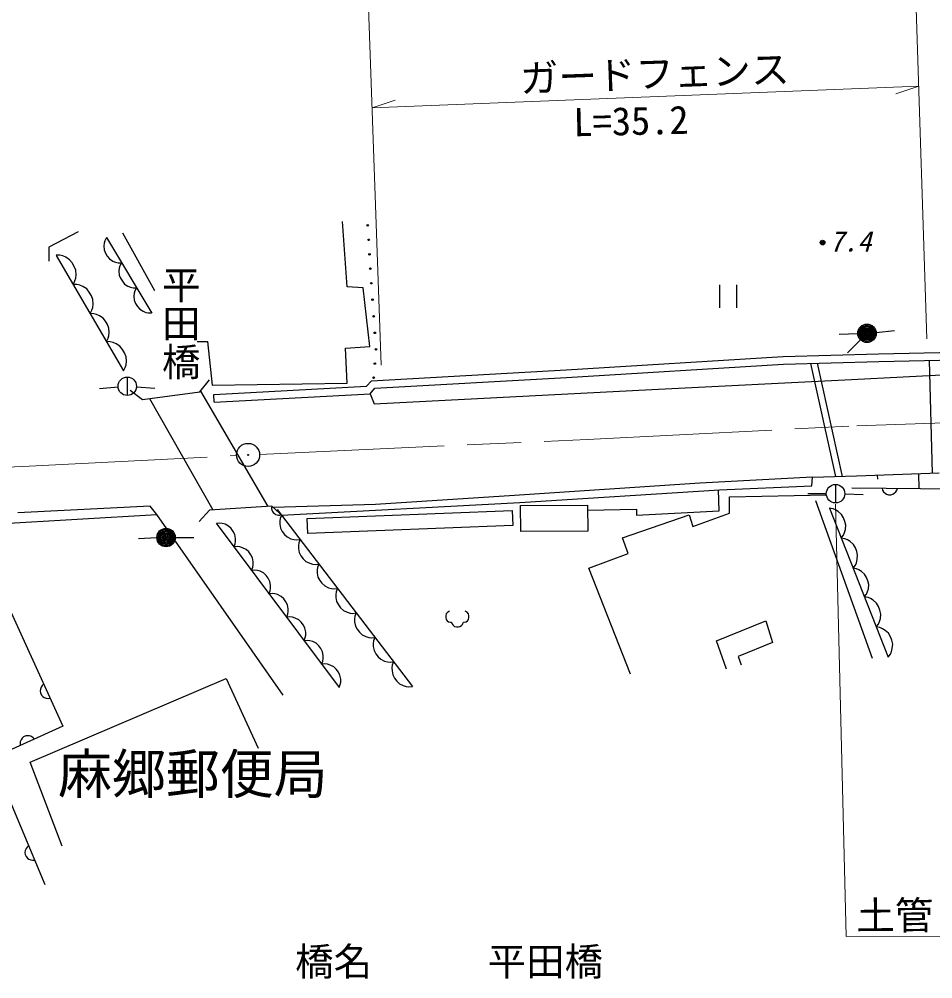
# Model space of a CAD drawing. Units: millimetres, scale not verified. Extents: x 40000 to 680000, y 20000 to 380000.
# Drawn here: x 253123 to 312462, y 255936 to 318228 of the extents above; entities that cross this region are included whole.
import ezdxf
from ezdxf.enums import TextEntityAlignment as Align

# ---------------------------------------------------------------- set-up
doc = ezdxf.new("R2010")
doc.units = ezdxf.units.MM
doc.header["$LTSCALE"] = 1000
doc.linetypes.add('CHAIN', pattern=[18.5, 12, -1.5, 3.5, -1.5])
for name, color, linetype, lineweight in [('M-BGD', 7, 'Continuous', 25), ('M-BMK', 2, 'CHAIN', 13), ('M-BMK-SRVR', 3, 'Continuous', 25), ('M-STR-HTXT', 7, 'Continuous', 13), ('M-STR-STR1', 1, 'Continuous', 25), ('M-STR-STRC', 7, 'Continuous', 25)]:
    doc.layers.add(name, color=color, linetype=linetype, lineweight=lineweight)
doc.styles.add('@ＭＳ ゴシック', font='')
doc.styles.add('ＭＳ ゴシック', font='')
doc.styles.get('@ＭＳ ゴシック').set_extended_font_data('@MS Gothic')
doc.styles.get('ＭＳ ゴシック').set_extended_font_data('MS Gothic')

msp = doc.modelspace()

# ---------------------------------------------------------------- linework, layer by layer
at = {"layer": 'M-BGD'}
for p, q in [((274431, 300857), (274124, 305090)), ((256946, 304415), (255044, 303433)), ((258786, 304047), (258682, 303851)), ((258786, 304047), (261731, 299139)), ((259829, 304354), (261915, 300611)), ((255044, 303433), (255044, 302513)), ((258643, 303695), (258623, 303506)), ((258623, 303506), (258643, 303252)), ((258682, 303851), (258643, 303695)), ((255771, 302912), (255515, 302916)), ((255535, 302881), (259891, 295396)), ((255952, 302864), (255771, 302912)), ((256154, 302779), (255952, 302864)), ((256401, 302617), (256154, 302779)), ((258643, 303252), (258728, 303037)), ((258728, 303037), (258845, 302841)), ((258845, 302841), (258995, 302665)), ((256572, 302411), (256401, 302617)), ((256705, 302183), (256572, 302411)), ((256799, 301932), (256705, 302183)), ((258995, 302665), (259210, 302528)), ((259210, 302528), (259386, 302457)), ((259386, 302457), (259542, 302418)), ((259542, 302418), (259764, 302418)), ((259660, 302222), (259620, 302066)), ((259764, 302418), (259660, 302222)), ((256793, 301419), (256818, 301638)), ((256818, 301638), (256799, 301932)), ((259620, 302066), (259601, 301877)), ((259601, 301877), (259620, 301622)), ((259620, 301622), (259705, 301407)), ((256621, 301014), (256745, 301239)), ((256878, 301011), (256621, 301014)), ((256745, 301239), (256793, 301419)), ((257058, 300963), (256878, 301011)), ((257261, 300877), (257058, 300963)), ((257508, 300716), (257261, 300877)), ((259705, 301407), (259823, 301212)), ((259823, 301212), (259972, 301036)), ((259972, 301036), (260187, 300899)), ((260187, 300899), (260363, 300827)), ((298597, 300981), (298597, 299481)), ((299737, 299481), (299737, 300981)), ((257679, 300509), (257508, 300716)), ((257811, 300281), (257679, 300509)), ((257906, 300031), (257811, 300281)), ((260363, 300827), (260520, 300788)), ((260520, 300788), (260741, 300788)), ((260598, 300436), (260578, 300247)), ((260637, 300593), (260598, 300436)), ((260741, 300788), (260637, 300593)), ((275474, 300795), (274431, 300857)), ((275903, 296991), (275474, 300795)), ((257899, 299518), (257925, 299736)), ((257925, 299736), (257906, 300031)), ((260578, 300247), (260598, 299993)), ((260598, 299993), (260683, 299778)), ((260683, 299778), (260800, 299583)), ((257728, 299113), (257852, 299337)), ((257973, 299109), (257728, 299113)), ((257852, 299337), (257899, 299518)), ((258145, 299064), (257973, 299109)), ((258338, 298982), (258145, 299064)), ((260800, 299583), (260950, 299407)), ((260950, 299407), (261165, 299270)), ((261165, 299270), (261341, 299198)), ((261341, 299198), (261497, 299159)), ((261497, 299159), (261719, 299159)), ((258574, 298828), (258338, 298982)), ((258737, 298631), (258574, 298828)), ((258864, 298413), (258737, 298631)), ((258954, 298174), (258864, 298413)), ((258948, 297684), (258972, 297893)), ((258972, 297893), (258954, 298174)), ((307586, 297809), (306387, 297751)), ((308782, 297896), (309977, 298011)), ((258784, 297298), (258902, 297512)), ((259041, 297294), (258784, 297298)), ((258902, 297512), (258948, 297684)), ((259221, 297247), (259041, 297294)), ((259424, 297161), (259221, 297247)), ((259671, 296999), (259424, 297161)), ((264676, 297298), (265351, 297298)), ((265351, 297298), (265658, 294476)), ((307761, 297414), (306912, 296565)), ((259841, 296793), (259671, 296999)), ((259974, 296565), (259841, 296793)), ((260069, 296315), (259974, 296565)), ((274308, 296869), (275903, 296991)), ((274431, 294599), (274308, 296869)), ((308945, 296505), (317198, 296701)), ((260062, 295801), (260088, 296020)), ((260088, 296020), (260069, 296315)), ((288648, 295475), (302750, 296329)), ((302750, 296329), (308945, 296505)), ((302772, 295829), (308958, 296005)), ((304954, 295891), (306583, 288551)), ((308958, 296005), (317204, 296201)), ((312223, 296082), (312419, 288757)), ((259891, 295396), (260014, 295621)), ((260014, 295621), (260062, 295801)), ((275995, 294757), (288648, 295475)), ((288678, 294976), (302772, 295829)), ((304516, 295879), (306140, 288539)), ((260142, 295001), (260142, 293801)), ((275681, 294404), (275995, 294757)), ((276231, 294269), (288678, 294976)), ((259545, 294346), (258350, 294234)), ((260741, 294362), (261938, 294285)), ((265658, 294476), (274431, 294599)), ((265758, 293857), (275681, 294404)), ((275916, 293916), (276231, 294269)), ((265786, 293358), (265758, 293857)), ((265786, 293358), (275916, 293916)), ((304644, 288497), (297341, 288104)), ((304605, 287947), (304644, 288497)), ((304644, 288497), (307516, 288577)), ((307516, 288577), (312866, 288774)), ((308854, 288626), (308863, 288373)), ((311529, 288724), (311564, 287755)), ((297341, 288104), (285287, 287319)), ((298604, 287685), (304605, 287947)), ((306143, 288026), (306143, 286826)), ((307198, 287798), (317063, 287700)), ((285287, 287319), (276273, 286730)), ((285647, 286861), (298604, 287685)), ((298593, 286315), (298539, 287681)), ((299267, 287224), (305550, 287342)), ((299267, 286164), (299267, 287224)), ((305543, 287426), (304343, 287426)), ((306743, 287412), (307942, 287382)), ((309164, 287778), (309203, 287658)), ((309203, 287658), (309262, 287557)), ((309262, 287557), (309361, 287456)), ((309361, 287456), (309460, 287395)), ((309460, 287395), (309580, 287354)), ((309580, 287354), (309740, 287353)), ((309740, 287353), (309860, 287391)), ((309860, 287391), (309961, 287450)), ((309961, 287450), (310062, 287549)), ((310062, 287549), (310123, 287649)), ((310123, 287649), (310164, 287768)), ((261627, 286617), (253038, 286188)), ((262056, 286065), (261627, 286617)), ((269529, 286609), (269510, 286518)), ((276273, 286730), (269622, 286527)), ((270153, 286039), (285647, 286861)), ((285682, 286650), (290040, 286690)), ((285697, 284963), (285682, 286650)), ((290040, 286690), (290055, 285002)), ((304843, 286989), (308534, 276741)), ((249756, 285952), (255953, 272332)), ((250338, 285390), (262056, 286065)), ((270277, 274347), (262056, 286065)), ((269510, 286518), (269513, 286450)), ((269513, 286450), (269528, 286372)), ((269528, 286372), (269567, 286271)), ((269567, 286271), (269627, 286195)), ((269627, 286195), (269698, 286130)), ((269698, 286130), (269779, 286077)), ((269779, 286077), (269883, 286048)), ((269883, 286048), (269962, 286040)), ((269885, 286390), (278671, 274905)), ((269962, 286040), (270030, 286043)), ((270030, 286043), (270120, 286070)), ((270153, 286039), (270067, 285822)), ((271838, 285825), (285149, 286336)), ((285149, 286336), (285186, 285356)), ((290043, 286354), (293214, 286432)), ((292318, 284554), (296637, 286046)), ((293214, 286432), (293214, 286040)), ((293214, 286040), (298593, 286315)), ((296637, 286046), (296872, 285300)), ((296872, 285300), (299267, 286164)), ((305982, 286454), (305740, 286494)), ((305746, 286478), (309555, 276819)), ((306145, 286383), (305982, 286454)), ((306324, 286273), (306145, 286383)), ((306533, 286085), (306324, 286273)), ((306665, 285866), (306533, 286085)), ((265921, 285513), (273897, 274838)), ((266157, 285515), (265937, 285493)), ((266317, 285492), (266157, 285515)), ((266499, 285438), (266317, 285492)), ((266727, 285324), (266499, 285438)), ((266894, 285164), (266727, 285324)), ((270067, 285822), (270045, 285654)), ((270045, 285654), (270047, 285454)), ((270047, 285454), (270097, 285191)), ((271876, 284845), (271838, 285825)), ((285186, 285356), (271876, 284845)), ((306757, 285631), (306665, 285866)), ((306811, 285381), (306757, 285631)), ((306786, 285101), (306811, 285381)), ((267030, 284981), (266894, 285164)), ((267136, 284776), (267030, 284981)), ((267181, 284525), (267136, 284776)), ((270097, 285191), (270211, 284976)), ((270211, 284976), (270357, 284785)), ((270357, 284785), (270535, 284619)), ((290055, 285002), (285697, 284963)), ((306510, 284541), (306659, 284735)), ((306659, 284735), (306730, 284898)), ((306730, 284898), (306786, 285101)), ((262064, 284554), (260866, 284501)), ((263264, 284581), (264464, 284581)), ((267074, 283970), (267158, 284175)), ((267158, 284175), (267181, 284335)), ((267181, 284335), (267181, 284525)), ((270535, 284619), (270776, 284501)), ((270776, 284501), (270968, 284447)), ((270968, 284447), (271137, 284424)), ((271137, 284424), (271368, 284451)), ((271282, 284234), (271260, 284066)), ((271260, 284066), (271262, 283866)), ((271368, 284451), (271282, 284234)), ((292671, 283534), (292318, 284554)), ((306752, 284500), (306510, 284541)), ((306915, 284429), (306752, 284500)), ((307094, 284319), (306915, 284429)), ((307304, 284131), (307094, 284319)), ((307435, 283912), (307304, 284131)), ((267294, 283993), (267074, 283970)), ((267454, 283970), (267294, 283993)), ((267636, 283916), (267454, 283970)), ((267864, 283802), (267636, 283916)), ((268031, 283642), (267864, 283802)), ((268167, 283459), (268031, 283642)), ((268273, 283254), (268167, 283459)), ((271262, 283866), (271312, 283602)), ((271312, 283602), (271426, 283387)), ((290119, 282591), (292671, 283534)), ((307528, 283678), (307435, 283912)), ((307581, 283428), (307528, 283678)), ((268319, 283003), (268273, 283254)), ((268295, 282653), (268318, 282813)), ((268318, 282813), (268319, 283003)), ((271426, 283387), (271572, 283197)), ((271572, 283197), (271750, 283030)), ((271750, 283030), (271991, 282913)), ((271991, 282913), (272184, 282858)), ((272184, 282858), (272352, 282836)), ((272352, 282836), (272584, 282862)), ((272584, 282862), (272498, 282645)), ((307430, 282781), (307501, 282945)), ((307501, 282945), (307556, 283147)), ((307556, 283147), (307581, 283428)), ((268211, 282448), (268295, 282653)), ((268432, 282471), (268211, 282448)), ((268591, 282448), (268432, 282471)), ((268773, 282394), (268591, 282448)), ((269001, 282280), (268773, 282394)), ((269168, 282120), (269001, 282280)), ((272498, 282645), (272475, 282477)), ((272475, 282477), (272477, 282277)), ((272477, 282277), (272528, 282014)), ((292828, 275720), (290119, 282591)), ((307281, 282587), (307430, 282781)), ((307511, 282549), (307281, 282587)), ((307666, 282481), (307511, 282549)), ((307837, 282376), (307666, 282481)), ((308036, 282197), (307837, 282376)), ((308162, 281988), (308036, 282197)), ((269305, 281937), (269168, 282120)), ((269411, 281732), (269305, 281937)), ((269456, 281481), (269411, 281732)), ((272528, 282014), (272642, 281799)), ((272642, 281799), (272787, 281608)), ((272787, 281608), (272965, 281442)), ((308250, 281765), (308162, 281988)), ((308300, 281527), (308250, 281765)), ((269348, 280926), (269432, 281131)), ((269569, 280949), (269348, 280926)), ((269432, 281131), (269455, 281291)), ((269455, 281291), (269456, 281481)), ((269728, 280926), (269569, 280949)), ((272965, 281442), (273206, 281324)), ((273206, 281324), (273399, 281270)), ((273399, 281270), (273567, 281247)), ((273567, 281247), (273799, 281274)), ((273713, 281057), (273690, 280889)), ((273799, 281274), (273713, 281057)), ((308156, 280911), (308224, 281067)), ((308224, 281067), (308277, 281260)), ((308277, 281260), (308300, 281527)), ((269911, 280872), (269728, 280926)), ((270138, 280758), (269911, 280872)), ((270305, 280598), (270138, 280758)), ((270442, 280415), (270305, 280598)), ((270548, 280210), (270442, 280415)), ((273690, 280889), (273692, 280689)), ((273692, 280689), (273743, 280425)), ((273743, 280425), (273857, 280210)), ((308014, 280726), (308156, 280911)), ((308256, 280686), (308014, 280726)), ((308419, 280615), (308256, 280686)), ((308598, 280505), (308419, 280615)), ((308808, 280317), (308598, 280505)), ((308939, 280098), (308808, 280317)), ((270593, 279959), (270548, 280210)), ((270570, 279609), (270593, 279769)), ((270593, 279769), (270593, 279959)), ((273857, 280210), (274003, 280020)), ((274003, 280020), (274180, 279853)), ((274180, 279853), (274421, 279735)), ((274421, 279735), (274614, 279681)), ((280954, 279743), (280864, 279623)), ((281074, 279803), (280954, 279743)), ((282214, 279743), (282094, 279803)), ((282304, 279623), (282214, 279743)), ((309032, 279863), (308939, 280098)), ((309085, 279614), (309032, 279863)), ((270486, 279404), (270570, 279609)), ((270706, 279427), (270486, 279404)), ((270866, 279403), (270706, 279427)), ((271048, 279350), (270866, 279403)), ((271276, 279235), (271048, 279350)), ((271443, 279076), (271276, 279235)), ((271579, 278893), (271443, 279076)), ((274614, 279681), (274782, 279659)), ((274782, 279659), (275014, 279685)), ((274928, 279468), (274905, 279300)), ((274905, 279300), (274907, 279100)), ((274907, 279100), (274958, 278837)), ((275014, 279685), (274928, 279468)), ((280864, 279623), (280834, 279503)), ((280834, 279503), (280834, 279383)), ((280834, 279383), (280864, 279263)), ((280864, 279263), (280924, 279173)), ((280924, 279173), (281014, 279113)), ((281014, 279113), (281134, 279083)), ((281134, 279083), (281194, 279083)), ((281194, 279083), (281224, 278993)), ((281944, 278993), (281974, 279083)), ((281974, 279083), (282034, 279083)), ((282034, 279083), (282154, 279113)), ((282154, 279113), (282244, 279173)), ((282244, 279173), (282304, 279263)), ((282334, 279503), (282304, 279623)), ((282304, 279263), (282334, 279383)), ((282334, 279383), (282334, 279503)), ((298404, 277879), (301623, 279175)), ((301623, 279175), (302055, 277762)), ((308934, 278967), (309005, 279130)), ((309005, 279130), (309060, 279333)), ((309060, 279333), (309085, 279614)), ((271685, 278688), (271579, 278893)), ((271730, 278437), (271685, 278688)), ((274958, 278837), (275072, 278622)), ((275072, 278622), (275218, 278431)), ((281224, 278993), (281284, 278903)), ((281284, 278903), (281404, 278813)), ((281404, 278813), (281524, 278783)), ((281524, 278783), (281644, 278783)), ((281644, 278783), (281734, 278813)), ((281734, 278813), (281854, 278873)), ((281854, 278873), (281914, 278933)), ((281914, 278933), (281944, 278993)), ((308785, 278773), (308934, 278967)), ((309026, 278733), (308785, 278773)), ((309190, 278662), (309026, 278733)), ((309368, 278552), (309190, 278662)), ((309578, 278363), (309368, 278552)), ((271623, 277882), (271707, 278087)), ((271843, 277904), (271623, 277882)), ((271707, 278087), (271730, 278247)), ((271730, 278247), (271730, 278437)), ((272003, 277881), (271843, 277904)), ((272185, 277828), (272003, 277881)), ((272413, 277713), (272185, 277828)), ((275218, 278431), (275395, 278265)), ((275395, 278265), (275636, 278147)), ((275636, 278147), (275829, 278093)), ((275829, 278093), (275997, 278070)), ((275997, 278070), (276229, 278097)), ((276143, 277880), (276121, 277712)), ((276229, 278097), (276143, 277880)), ((299071, 276034), (298404, 277879)), ((309710, 278144), (309578, 278363)), ((309802, 277910), (309710, 278144)), ((309855, 277660), (309802, 277910)), ((272580, 277553), (272413, 277713)), ((272716, 277371), (272580, 277553)), ((272822, 277165), (272716, 277371)), ((276121, 277712), (276123, 277512)), ((276123, 277512), (276173, 277248)), ((276173, 277248), (276287, 277033)), ((302055, 277762), (299817, 276858)), ((309775, 277177), (309831, 277379)), ((309831, 277379), (309855, 277660)), ((272867, 276915), (272822, 277165)), ((272844, 276565), (272867, 276725)), ((272867, 276725), (272867, 276915)), ((276287, 277033), (276433, 276842)), ((276433, 276842), (276610, 276676)), ((276610, 276676), (276852, 276558)), ((299817, 276858), (300014, 276309)), ((309555, 276819), (309704, 277013)), ((309704, 277013), (309775, 277177)), ((272760, 276360), (272844, 276565)), ((272980, 276382), (272760, 276360)), ((273140, 276359), (272980, 276382)), ((273322, 276306), (273140, 276359)), ((273550, 276191), (273322, 276306)), ((273717, 276031), (273550, 276191)), ((273853, 275849), (273717, 276031)), ((276852, 276558), (277044, 276504)), ((277044, 276504), (277212, 276482)), ((277212, 276482), (277444, 276508)), ((277358, 276291), (277336, 276123)), ((277336, 276123), (277338, 275923)), ((277444, 276508), (277358, 276291)), ((253833, 269991), (266563, 275436)), ((266563, 275436), (268634, 270911)), ((273959, 275643), (273853, 275849)), ((274005, 275392), (273959, 275643)), ((274004, 275202), (274005, 275392)), ((277338, 275923), (277388, 275660)), ((277388, 275660), (277502, 275445)), ((277502, 275445), (277648, 275254)), ((254505, 274743), (254491, 274627)), ((254554, 274875), (254505, 274743)), ((254620, 274971), (254554, 274875)), ((254713, 275057), (254620, 274971)), ((273897, 274838), (273981, 275043)), ((273981, 275043), (274004, 275202)), ((277648, 275254), (277826, 275088)), ((277826, 275088), (278067, 274970)), ((278067, 274970), (278259, 274916)), ((278259, 274916), (278428, 274893)), ((278428, 274893), (278659, 274920)), ((254491, 274627), (254505, 274501)), ((254505, 274501), (254571, 274355)), ((254571, 274355), (254657, 274263)), ((254657, 274263), (254753, 274197)), ((254753, 274197), (254885, 274147)), ((254885, 274147), (255001, 274134)), ((255001, 274134), (255127, 274147)), ((255953, 272332), (251351, 270246)), ((253406, 271639), (253313, 271553)), ((253552, 271705), (253406, 271639)), ((253677, 271718), (253552, 271705)), ((253793, 271704), (253677, 271718)), ((253926, 271655), (253793, 271704)), ((254022, 271588), (253926, 271655)), ((253197, 271324), (253184, 271209)), ((253184, 271209), (253197, 271083)), ((253247, 271457), (253197, 271324)), ((253313, 271553), (253247, 271457)), ((254108, 271496), (254022, 271588)), ((251351, 270246), (254787, 262056)), ((255904, 264546), (253833, 269991)), ((253517, 264257), (253500, 264141)), ((253500, 264141), (253510, 264015)), ((253570, 264387), (253517, 264257)), ((253639, 264481), (253570, 264387)), ((253735, 264565), (253639, 264481)), ((253510, 264015), (253572, 263867)), ((253572, 263867), (253655, 263772)), ((253655, 263772), (253749, 263703)), ((253749, 263703), (253880, 263650)), ((253880, 263650), (253995, 263633)), ((253995, 263633), (254121, 263643))]:
    msp.add_line(p, q, dxfattribs=at)
for centre, radius in [((275762, 304847), 50), ((275820, 303907), 50), ((305302, 303728), 150), ((305302, 303728), 90), ((305302, 303728), 30), ((275877, 302968), 50), ((275935, 302029), 50), ((275992, 301089), 50), ((276069, 300015), 50), ((276146, 298942), 50), ((308185, 297838), 600), ((276223, 297868), 50), ((308185, 297838), 528), ((308185, 297838), 456), ((308185, 297838), 384), ((308185, 297838), 312), ((308185, 297838), 240), ((308185, 297838), 168), ((308185, 297838), 96), ((308185, 297838), 24), ((276299, 296795), 50), ((276223, 295874), 50), ((260142, 294401), 600), ((276146, 294954), 50), ((306143, 287426), 600), ((262664, 284581), 600), ((262664, 284581), 528), ((262664, 284581), 456), ((262664, 284581), 384), ((262664, 284581), 312), ((262664, 284581), 240), ((262664, 284581), 168), ((262664, 284581), 96), ((262664, 284581), 24)]:
    msp.add_circle(centre, radius, dxfattribs=at)
at = {"layer": 'M-BMK'}
for p, q in [((307530, 291829), (316738, 292155)), ((290020, 290952), (307530, 291829)), ((268738, 289978), (290020, 290952)), ((253346, 289185), (267239, 289905)), ((226162, 288076), (253346, 289185))]:
    msp.add_line(p, q, dxfattribs=at)
at = {"layer": 'M-BMK-SRVR'}
for radius in [750, 30]:
    msp.add_circle((267988, 289944), radius, dxfattribs=at)
at = {"layer": 'M-STR-HTXT'}
for p, q in [((276640, 295764), (275087, 338787)), ((312069, 297469), (310915, 333996)), ((276051, 312483), (311551, 313871)), ((311551, 313871), (310068, 313393)), ((276051, 312483), (277533, 312961)), ((306139, 286753), (306833, 258681)), ((306833, 258681), (333293, 258790))]:
    msp.add_line(p, q, dxfattribs=at)
at = {"layer": 'M-STR-STR1'}
for p, q in [((264866, 294033), (265475, 294826)), ((260331, 294151), (261124, 293542)), ((261124, 293542), (264866, 294033)), ((264908, 294087), (269279, 286594)), ((261587, 293603), (265694, 286377)), ((269529, 286609), (265480, 286364)), ((270277, 285946), (269529, 286609)), ((265480, 286364), (264817, 285615))]:
    msp.add_line(p, q, dxfattribs=at)
at = {"layer": 'M-STR-STRC'}
for p, q in [((307174, 294848), (315579, 295277)), ((294216, 294182), (307174, 294848)), ((276179, 293261), (294216, 294182)), ((275916, 293916), (276179, 293261))]:
    msp.add_line(p, q, dxfattribs=at)

# ---------------------------------------------------------------- texts
at = {"layer": 'M-BGD', "style": 'ＭＳ ゴシック', "oblique": 15}
msp.add_text('7.4', height=1320, dxfattribs=at).set_placement((305765, 302752), align=Align.BOTTOM_LEFT)
at = {"layer": 'M-BGD', "style": 'ＭＳ ゴシック'}
msp.add_text('麻郷郵便局', height=2566, dxfattribs=at).set_placement((255650, 267184), align=Align.BOTTOM_LEFT)
at = {"layer": 'M-STR-HTXT', "style": 'ＭＳ ゴシック'}
for s, rotation, p in [('ガードフェンス', 2.1, (285704, 312911)), ('L=35.2', 1.3, (289150, 310074)), ('土管 L=8.0 φ=300', 0.5, (307507, 258564))]:
    msp.add_text(s, height=1833, rotation=rotation, dxfattribs=at).set_placement(p, align=Align.BOTTOM_LEFT)
msp.add_text('橋名\u3000\u3000\u3000平田橋', height=1833, dxfattribs=at).set_placement((271046, 255591), align=Align.BOTTOM_LEFT)
at = {"layer": 'M-STR-STR1', "style": '@ＭＳ ゴシック'}
msp.add_text('平田橋', height=1833, rotation=270, dxfattribs=at).set_placement((262151, 302256), align=Align.BOTTOM_LEFT)

doc.saveas('drawing.dxf')
